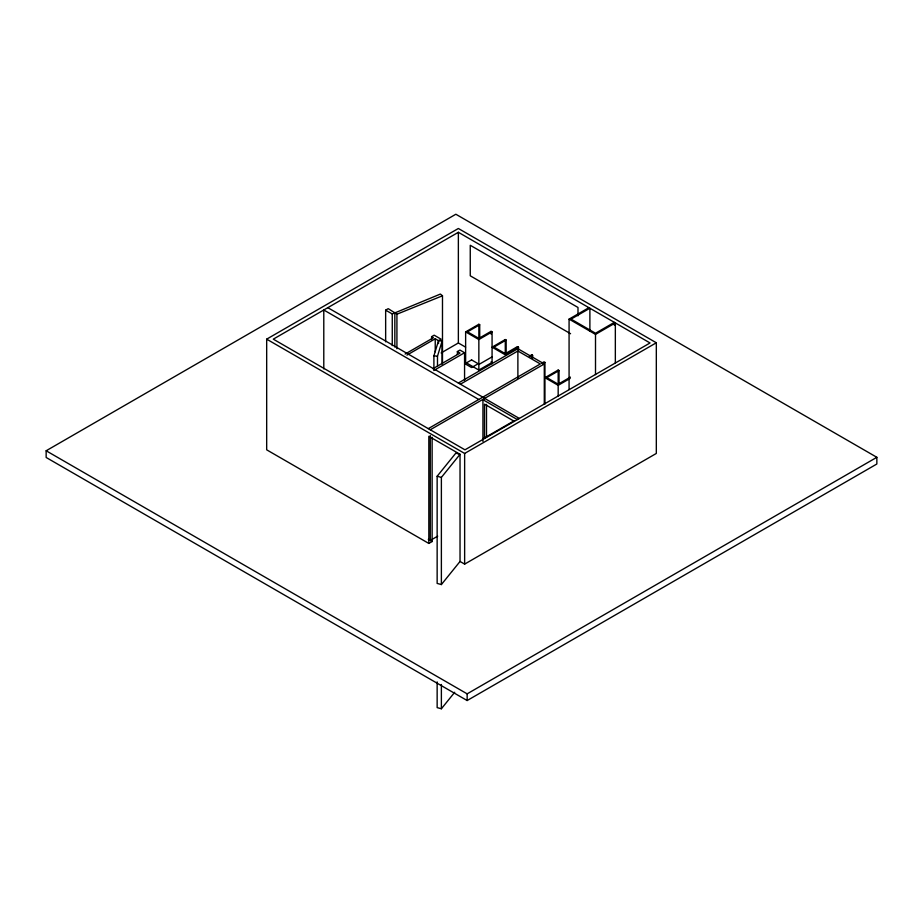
<?xml version="1.0" encoding="UTF-8"?>
<svg xmlns="http://www.w3.org/2000/svg" width="923" height="923" viewBox="0 0 923 923"><rect width="100%" height="100%" fill="white"/><g stroke="black" fill="none" stroke-linecap="round" stroke-linejoin="round"><path stroke-width="1.38" d="M433.902 368.796L433.902 355.828L438.529 340.679L441.113 339.191L434.168 335.187L431.595 336.676L431.595 339.549M437.49 366.281L437.49 356.197L442.117 341.049L438.529 340.679L435.229 338.776L406.928 355.113M437.144 476.256L455.8 453.17L460.035 454.301L460.035 561.461L441.379 584.559L437.144 583.417L437.144 476.256L441.379 477.399L460.035 454.301L428.826 436.291L428.826 543.439L432.126 541.524L432.126 437.237M437.144 681.901L437.144 707.618L441.379 708.76L454.704 692.262M46.15 450.77L455.847 214.24L876.85 457.3L876.85 464.004L467.153 700.534L46.15 457.473L46.15 450.77L467.153 693.842L876.85 457.3M428.826 543.439L266.678 449.824L266.678 339.156L458.362 228.489L656.322 342.779L656.322 453.447L464.638 564.115L460.035 561.461M458.362 232.296L273.289 339.156L464.973 449.824L650.046 342.964L458.362 232.296L458.362 342.975L441.113 352.932M385.652 341.845L385.652 310.151L388.225 308.663L396.925 314.201L396.925 348.779M385.652 310.151L392.263 313.97L440.398 294.056L442.486 295.787L442.486 363.5M405.116 354.063L433.418 337.726L431.595 336.676M491.082 361.862L492.074 362.427L478.852 370.065L465.63 362.427L465.63 331.899L478.852 324.273L479.718 324.769L479.718 338.649M479.718 324.769L467.5 331.83L478.852 338.395L491.082 331.334L492.074 331.899L492.074 363.824M457.37 354.432L457.37 351.559L459.942 350.071L464.569 352.736L464.569 380.114M465.63 331.899L478.852 339.537L492.074 331.899M432.945 368.715L460.012 353.082L457.37 351.559M433.752 370.538L464.569 352.736M506.162 353.913L506.162 340.033L505.285 339.537L492.074 347.163L505.285 354.801L518.507 347.163L518.507 349.944M506.162 340.033L493.932 347.094L505.285 353.659L517.515 346.598L518.507 347.163M478.852 364.493L492.074 356.866M458.362 383.033L517.849 348.698L544.293 363.962L544.293 404.205M569.076 389.541L569.076 319.116L588.909 307.671M460.381 384.199L517.884 351.005L540.324 363.962L428.284 428.641M529.329 356.186L531.729 354.801L532.606 355.297L532.606 358.078M530.16 356.716L532.606 355.297M541.513 363.27L543.959 361.862L544.951 362.427L544.951 404.066M542.539 363.824L544.951 362.427M430.268 429.783L544.293 363.962M569.076 319.116L595.508 334.38L615.341 322.935L615.341 363.177M482.937 399.705L484.921 398.563L519.28 418.407L517.307 419.55L482.937 399.705L482.937 441.39M559.038 384.441L559.038 370.561L558.173 370.065L544.951 377.692L558.173 385.329L570.183 378.395M559.038 370.561L546.808 377.622L558.173 384.187L570.391 377.126M482.533 439.025L513.742 421.015M266.678 339.156L464.638 453.447L656.322 342.779M437.71 536.159L430.268 540.451L430.268 435.529M396.925 314.201L442.486 295.787M433.902 355.828L437.49 356.197M570.564 333.722L470.257 275.804L470.257 245.276L577.994 307.474L577.994 315.804M458.362 342.975L465.596 347.14M327.815 307.671L484.794 398.298M478.783 399.486L323.788 309.99L323.788 368.923M514.48 421.43L484.517 404.136L484.517 438.425M428.284 539.309L432.126 541.524M614.349 325.231L614.349 322.358L595.508 333.238L571.06 319.116L589.889 308.236L589.889 331.242M595.508 334.38L595.508 374.623M558.173 370.065L558.173 383.945M558.173 385.329L558.173 396.429M531.729 354.801L531.729 357.57M517.884 351.005L517.884 378.315M517.515 346.598L517.515 349.367M505.285 339.537L505.285 353.417M491.082 331.334L491.082 334.103M486.502 404.412L486.502 437.283M478.852 324.273L478.852 338.153M478.852 339.537L478.852 370.065M467.153 693.842L467.153 700.534M464.638 453.447L464.638 564.115M442.117 341.049L442.117 364.1M441.379 477.399L441.379 584.559M441.379 684.474L441.379 708.76M438.529 340.679L438.529 343.564M435.229 338.776L435.229 351.744M394.836 312.482L394.836 347.06M392.263 313.97L392.263 345.664M471.584 359.912L464.973 363.731L471.584 367.55L478.195 363.731L471.584 359.912"/></g></svg>
